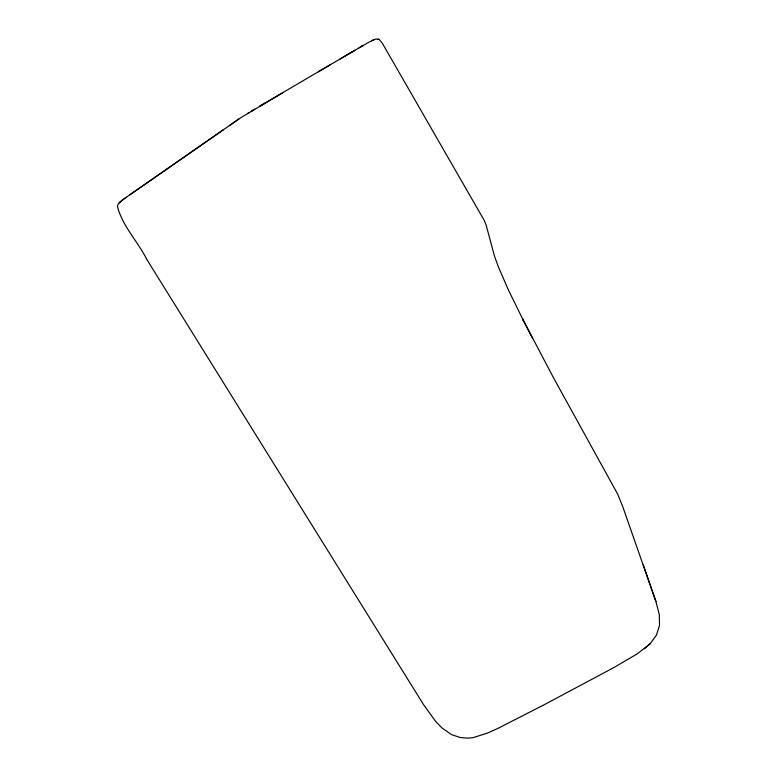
<?xml version="1.0" encoding="UTF-8"?>
<svg xmlns="http://www.w3.org/2000/svg" width="777" height="777" viewBox="0 0 777 777"><rect width="100%" height="100%" fill="white"/><g stroke="black" fill="none" stroke-linecap="round" stroke-linejoin="round"><path stroke-width="1.17" d="M126.311 197.28C123.028 199.786 118.687 201.845 117.366 206.06C122.057 225.621 137.908 241.589 146.863 259.537L423.514 704.574L435.635 721.425L442.103 728.039L451.447 734.586L460.538 737.596L467.803 738.15L473.144 737.645L487.461 733.08L497.824 728.438L544.395 704.632L614.015 667.482L637.218 653.865L650.135 643.764L656.468 635.023L659.527 625.32L659.294 614.675L655.924 601.515L622.61 506.313L617.744 494.269L552.981 376.806L522.542 318.842L532.643 338.471M119.153 202.865L124.786 198.32L240.627 117.793L283.168 92.473M644.405 648.795L650.135 643.764M238.869 118.988L229.351 125.621M129.837 194.823L223.32 129.817M247.678 113.355L249.106 112.48M252.826 110.276L251.262 111.218L254.72 109.139M340.161 58.955L354.613 50.418M348.718 53.904L368.968 42.133L375.815 39.005L379.234 39.52L382.323 43.23L484.314 220.561L486.217 225.388L494.483 256.08L498.212 266.482L508.517 290.239L523.407 320.512M264.763 103.254L259.809 106.167L354.798 50.34M318.327 71.805L330.254 64.773M360.8 46.805L363.18 45.435L359.149 47.756M374.242 39.52L371.649 40.705M379.234 39.52L378.078 39.015M643.278 564.996L655.924 601.515"/></g></svg>
